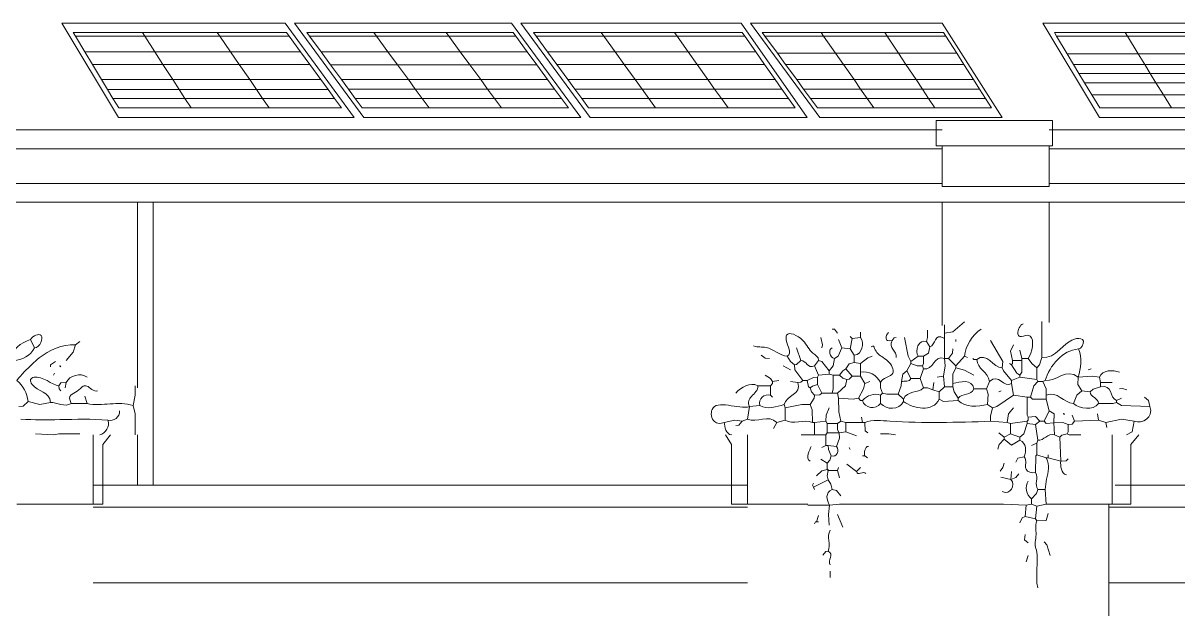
# Model space of a CAD drawing. Header units: millimetres. Extents: x 0 to 19989, y 0 to 8213.
# Drawn here: x 4023 to 8178, y 6105 to 8213 of the extents above; entities that cross this region are included whole.
import ezdxf

# ---------------------------------------------------------------- set-up
doc = ezdxf.new("R2010")
doc.units = ezdxf.units.MM
for name, color, linetype, lineweight in [('ARCH', 7, 'Continuous', 13), ('PLANTS', 94, 'Continuous', 13), ('SOLAR', 7, 'Continuous', 13)]:
    doc.layers.add(name, color=color, linetype=linetype, lineweight=lineweight)

msp = doc.modelspace()

# ---------------------------------------------------------------- linework, layer by layer
at = {"layer": 'ARCH', "color": 7, "lineweight": 13}
for p, q in [((7307.7, 7862), (7726.2, 7862)), ((7307.7, 7828.1), (7307.7, 7862)), ((7726.2, 7862), (7726.2, 7828.1)), ((3710.4, 7828.1), (7307.7, 7828.1)), ((7307.7, 7828.1), (7330.3, 7828.1)), ((7307.7, 7771.5), (7307.7, 7828.1)), ((7714.9, 7828.1), (7726.2, 7828.1)), ((7726.2, 7828.1), (8948, 7828.1)), ((7726.2, 7828.1), (7726.2, 7771.5)), ((7330.3, 7771.5), (7307.7, 7771.5)), ((7714.9, 7771.5), (7330.3, 7771.5)), ((7330.3, 7760.2), (7330.3, 7771.5)), ((7726.2, 7771.5), (7714.9, 7771.5)), ((7714.9, 7771.5), (7714.9, 7760.2)), ((3710.4, 7760.2), (7330.3, 7760.2)), ((7330.3, 7635.7), (7330.3, 7760.2)), ((7714.9, 7760.2), (8948, 7760.2)), ((7714.9, 7760.2), (7714.9, 7635.7)), ((3710.4, 7635.7), (7330.3, 7635.7)), ((7330.3, 7624.4), (7330.3, 7635.7)), ((7714.9, 7624.4), (7330.3, 7624.4)), ((7714.9, 7635.7), (8948, 7635.7)), ((7714.9, 7635.7), (7714.9, 7624.4)), ((3710.4, 7567.9), (4434.4, 7567.9)), ((4434.4, 7567.9), (4491, 7567.9)), ((4434.4, 7567.9), (4434.4, 6900.5)), ((4491, 7567.9), (7330.3, 7567.9)), ((4491, 7567.9), (4491, 6549.8)), ((7330.3, 7567.9), (7714.9, 7567.9)), ((7330.3, 7567.9), (7330.3, 7124.9)), ((7714.9, 7567.9), (8948, 7567.9)), ((7714.9, 7567.9), (7714.9, 7135.4)), ((4276, 6730.8), (4276, 6549.8)), ((4310, 6696.8), (4338.2, 6730.8)), ((4434.4, 6730.8), (4434.4, 6549.8)), ((6549.8, 6730.8), (6572.4, 6696.8)), ((6629, 6549.8), (6629, 6730.8)), ((7941.2, 6730.8), (7941.2, 6481.9)), ((8009, 6696.8), (8037.3, 6730.8)), ((4310, 6549.8), (4310, 6696.8)), ((6572.4, 6696.8), (6572.4, 6549.8)), ((8009, 6549.8), (8009, 6696.8)), ((4276, 6549.8), (4310, 6549.8)), ((4276, 6549.8), (4276, 6481.9)), ((4310, 6549.8), (4434.4, 6549.8)), ((4310, 6481.9), (4310, 6549.8)), ((4434.4, 6549.8), (4491, 6549.8)), ((4491, 6549.8), (6572.4, 6549.8)), ((6572.4, 6549.8), (6629, 6549.8)), ((6572.4, 6549.8), (6572.4, 6481.9)), ((6629, 6481.9), (6629, 6549.8)), ((7952.5, 6549.8), (8009, 6549.8)), ((8009, 6549.8), (8597.3, 6549.8)), ((8009, 6481.9), (8009, 6549.8)), ((4276, 6481.9), (4000.5, 6481.9)), ((4276, 6481.9), (4310, 6481.9)), ((6572.4, 6481.9), (6629, 6481.9)), ((6846.7, 6481.9), (6629, 6481.9)), ((7550.4, 6481.9), (7044.7, 6481.9)), ((7929.9, 6481.9), (7766.4, 6481.9)), ((7929.9, 6481.9), (7929.9, 6470.6)), ((7941.2, 6481.9), (7929.9, 6481.9)), ((7941.2, 6481.9), (8009, 6481.9)), ((4276, 6470.6), (6629, 6470.6)), ((7929.9, 6470.6), (7929.9, 6199.1)), ((7929.9, 6470.6), (8529.4, 6470.6)), ((4276, 6199.1), (6629, 6199.1)), ((7929.9, 6199.1), (7929.9, 5814.5)), ((7929.9, 6199.1), (9547.5, 6199.1))]:
    msp.add_line(p, q, dxfattribs=at)
at = {"layer": 'PLANTS', "color": 94, "lineweight": 13}
for points in [[(6953.2, 7096.5), (6941.9, 7111.3), (6934.4, 7111.6)], [(7273.8, 7066.4), (7277.5, 7081.4), (7277.5, 7108)], [(7337.6, 7127.2), (7337.9, 7096.5)], [(7409.5, 7138), (7368, 7101.5), (7337.9, 7096.5)], [(7688.5, 7139.5), (7688.5, 7009.8)], [(4049.8, 7073.9), (4064.9, 7043.7)], [(4211.9, 7055.1), (4227, 7066.4)], [(6892.9, 7081.4), (6899.3, 7055.1), (6896.7, 7043.7)], [(6968.3, 7043.7), (6957, 7073.9)], [(6998.5, 7085.2), (7006, 7077.7)], [(6998.5, 7040), (7006, 7077.7)], [(7036.2, 7081.4), (7006, 7077.7)], [(7036.2, 7081.4), (7036.2, 7100.3)], [(7149.3, 7070.1), (7157, 7080.2), (7164.4, 7081.4)], [(7194.5, 7081.5), (7206.9, 7013.6), (7217.2, 6994.7)], [(7273.8, 7066.4), (7285.1, 7047.5)], [(7337.9, 7096.5), (7337.9, 7077.7)], [(7337.9, 7006), (7337.9, 7077.7)], [(7379.3, 7073.9), (7379.3, 7066.4)], [(7503.8, 7070.1), (7547.8, 6994.7), (7545.2, 6972.1)], [(4211.9, 7055.1), (4203.3, 7028.7), (4178, 6998.5)], [(6821.3, 6998.5), (6806.2, 7043.7)], [(6968.3, 7043.7), (6956, 7013.6), (6941.9, 7006)], [(6998.5, 7040), (6968.3, 7043.7)], [(6998.5, 7040), (7013.6, 7017.3)], [(7285.1, 7047.5), (7280.2, 7025), (7262.4, 7013.6)], [(7368, 7040), (7366.8, 7024.9), (7352.9, 7006)], [(7583, 6998.5), (7575.6, 7032.4), (7586.7, 7055.1)], [(7616.9, 7006), (7609.4, 7036.2)], [(4140.3, 6994.7), (4121.7, 6983.3), (4121.4, 6975.9)], [(6708.1, 7006), (6693.1, 7007.2), (6678, 7017.3)], [(6757.2, 6979.6), (6783.6, 6964.6)], [(6798.6, 6983.4), (6783.7, 6994.7), (6772.2, 7013.6)], [(6798.6, 6983.4), (6806.2, 6984.6), (6821.3, 6998.5)], [(6798.6, 6983.4), (6799.8, 6964.6), (6828.8, 6926.8)], [(6870.3, 6979.6), (6885.4, 6998.5)], [(6870.3, 6979.6), (6885.4, 6945.7)], [(6885.4, 6998.5), (6896.5, 6994.6), (6923.1, 6960.8)], [(6941.9, 7006), (6937.1, 6979.6), (6923.1, 6960.8)], [(6983.4, 6968.3), (6994.7, 6986), (7013.6, 6991)], [(7013.6, 7017.3), (7013.6, 6991)], [(7036.2, 6987.2), (7013.6, 6991)], [(7036.2, 6987.2), (7062.6, 7008.6), (7077.7, 7013.6)], [(7036.2, 6987.2), (7036.2, 6957)], [(7217.2, 6987.2), (7202.1, 6960.8)], [(7243.6, 7013.6), (7217.2, 6994.7)], [(7217.2, 6987.2), (7217.2, 6994.7)], [(7217.2, 6987.2), (7239.8, 6979.8), (7258.7, 6979.6)], [(7243.6, 7013.6), (7262.4, 7013.6)], [(7258.7, 6979.6), (7262.3, 6987.2), (7262.4, 7013.6)], [(7258.7, 6979.6), (7262.4, 6968.3)], [(7334.1, 6941.9), (7340.4, 6979.6), (7337.9, 7006)], [(7337.9, 7006), (7352.9, 7006)], [(7379.3, 6979.6), (7352.9, 7006)], [(7379.3, 6979.6), (7409.5, 7013.6)], [(7379.3, 6979.6), (7379.3, 6972.1)], [(7409.5, 7013.6), (7420.8, 7009.8)], [(7439.7, 7006), (7443.4, 7002.3), (7454.8, 7002.3)], [(7571.6, 6987.2), (7579.2, 6983.4)], [(7583, 6998.5), (7583, 6987.2), (7579.2, 6983.4)], [(7579.2, 6983.4), (7598.2, 6953.2), (7609.4, 6945.7)], [(7583, 6998.5), (7616.9, 6998.5)], [(7616.9, 6998.5), (7616.7, 6957), (7609.4, 6945.7)], [(7639.5, 7006), (7616.9, 7006)], [(7616.9, 6998.5), (7616.9, 7006)], [(7639.5, 7006), (7651.9, 6987.3), (7669.7, 6972.1)], [(7688.5, 7009.8), (7679.8, 6983.4), (7669.7, 6972.1)], [(4132.7, 6945.7), (4136.5, 6953.2)], [(6719.5, 6923.1), (6711.9, 6934.2), (6693.1, 6945.7)], [(6881.6, 6938.2), (6866.5, 6937.1), (6843.9, 6926.8)], [(6881.6, 6938.2), (6885.4, 6945.7)], [(6881.6, 6938.2), (6881.6, 6911.8)], [(6923.1, 6949.5), (6885.4, 6945.7)], [(6923.1, 6949.5), (6923.1, 6960.8)], [(6938.2, 6945.7), (6923.1, 6949.5)], [(6938.2, 6945.7), (6938, 6896.7), (6934.4, 6881.6)], [(6938.2, 6945.7), (6960.8, 6945.7)], [(6983.4, 6968.3), (6972.1, 6960.8), (6960.8, 6945.7)], [(6960.8, 6945.7), (6972.1, 6935.6), (6987.2, 6930.6)], [(6983.4, 6968.3), (7006, 6941.9)], [(7006, 6941.9), (6994.7, 6931.8), (6987.2, 6930.6)], [(7036.2, 6941.9), (7006, 6941.9)], [(7036.2, 6941.9), (7036.2, 6957)], [(7036.2, 6941.9), (7051.3, 6915.5)], [(7202.1, 6960.8), (7188.2, 6949.5), (7183.3, 6923.1)], [(7202.1, 6960.8), (7217.2, 6934.4)], [(7251.1, 6934.4), (7262.4, 6968.3)], [(7334.1, 6941.9), (7311.5, 6938.2)], [(7334.1, 6941.9), (7337.9, 6904.2)], [(7368, 6915.5), (7368.2, 6949.5), (7379.3, 6972.1)], [(7443.4, 6945.7), (7409.5, 6963.5), (7379.3, 6972.1)], [(7579.2, 6926.8), (7550.1, 6960.8), (7545.2, 6972.1)], [(7579.2, 6926.8), (7609.4, 6938.2)], [(7609.4, 6938.2), (7609.4, 6945.7)], [(7669.7, 6930.6), (7609.4, 6938.2)], [(7669.7, 6930.6), (7669.7, 6972.1)], [(7818.6, 6938.2), (7817.8, 6911.8), (7831.8, 6889.1)], [(7818.6, 6938.2), (7869.5, 6941.9), (7895.9, 6938.2)], [(7865.8, 6968.3), (7854.4, 6964.6)], [(7895.9, 6938.2), (7899.7, 6919.3)], [(4178, 6919.3), (4159.1, 6918.1), (4151.6, 6908)], [(4159.1, 6889.1), (4152.8, 6896.7), (4151.6, 6908)], [(4178, 6919.3), (4174.2, 6900.5)], [(4419.3, 6836.3), (4426.8, 6874.1), (4426.8, 6907.2)], [(6711.9, 6908), (6666.7, 6908)], [(6719.5, 6923.1), (6719.5, 6915.5), (6711.9, 6908)], [(6711.9, 6908), (6711.9, 6874.1)], [(6719.5, 6923.1), (6742.1, 6926.8)], [(6783.6, 6923.1), (6810, 6919.3)], [(6828.8, 6926.8), (6821.3, 6920.5), (6810, 6919.3)], [(6828.8, 6926.8), (6843.9, 6926.8)], [(6855.2, 6900.5), (6848.9, 6904.4), (6843.9, 6926.8)], [(6855.2, 6900.5), (6862.8, 6906.8), (6881.6, 6911.8)], [(6855.2, 6900.5), (6860, 6885.4), (6870.3, 6874.1)], [(6881.6, 6911.8), (6896.7, 6881.6)], [(6953.2, 6881.6), (6982.2, 6908), (6987.2, 6930.6)], [(7028.7, 6862.7), (7046.3, 6896.7), (7051.3, 6915.5)], [(7051.3, 6915.5), (7070.1, 6923.1)], [(7107.8, 6919.3), (7108, 6900.5), (7115.4, 6881.6)], [(7183.3, 6923.1), (7182.2, 6908), (7171.9, 6877.8)], [(7217.2, 6934.4), (7251.1, 6934.4)], [(7251.1, 6934.4), (7262.4, 6900.5)], [(7296.4, 6892.9), (7277.5, 6900.3), (7262.4, 6900.5)], [(7296.4, 6892.9), (7300.2, 6919.3)], [(7337.9, 6904.2), (7319, 6885.4)], [(7337.9, 6904.2), (7368, 6904.2)], [(7368, 6915.5), (7368, 6904.2)], [(7368, 6904.2), (7372.8, 6885.4), (7386.9, 6862.7)], [(7488.7, 6896.7), (7443.4, 6896.7)], [(7488.7, 6896.7), (7500, 6923.1)], [(7488.7, 6896.7), (7495, 6877.8), (7492.5, 6840.1)], [(7579.2, 6915.5), (7579.2, 6926.8)], [(7579.2, 6915.5), (7586.7, 6874.1)], [(7673.5, 6923.1), (7659.6, 6908), (7647.1, 6866.5)], [(7673.5, 6923.1), (7669.7, 6930.6)], [(7673.5, 6923.1), (7692.3, 6923.1)], [(7699.9, 6926.8), (7692.3, 6923.1)], [(7692.3, 6923.1), (7703.5, 6896.7), (7703.6, 6874.1)], [(7862, 6885.4), (7873.3, 6895.5), (7899.7, 6904.2)], [(7941.2, 6919.3), (7899.7, 6919.3)], [(7899.7, 6904.2), (7899.7, 6919.3)], [(7994, 6892.9), (7978.9, 6898.3), (7967.6, 6896.7)], [(4245.9, 6870.3), (4253.4, 6843.9)], [(6719.5, 6866.5), (6711.9, 6874.1)], [(6855.2, 6840.1), (6869.2, 6862.7), (6870.3, 6874.1)], [(6870.3, 6874.1), (6889.1, 6875.3), (6896.7, 6881.6)], [(6896.7, 6881.6), (6934.4, 6881.6)], [(6953.2, 6881.6), (6934.4, 6881.6)], [(6953.2, 6881.6), (6957, 6862.7)], [(7028.7, 6862.7), (7009.8, 6859), (6957, 6862.7)], [(6964.6, 6779.8), (6958.2, 6813.7), (6957, 6862.7)], [(7028.7, 6862.7), (7036.2, 6855.2), (7043.7, 6855.2)], [(7115.4, 6881.6), (7107.8, 6874.1)], [(7107.8, 6874.1), (7107.8, 6843.9)], [(7115.4, 6881.6), (7130.5, 6878), (7171.9, 6877.8)], [(7190.8, 6859), (7171.9, 6877.8)], [(7190.8, 6851.4), (7190.8, 6859)], [(7296.4, 6892.9), (7319, 6885.4)], [(7319, 6885.4), (7319, 6859)], [(7386.9, 6855.2), (7334.1, 6851.6), (7319, 6859)], [(7386.9, 6855.2), (7386.9, 6862.7)], [(7511.3, 6828.8), (7526.4, 6833.6), (7586.7, 6874.1)], [(7541.5, 6889.1), (7533.9, 6885.4)], [(7635.7, 6866.5), (7586.7, 6874.1)], [(7647.1, 6866.5), (7635.7, 6866.5)], [(7639.5, 6794.9), (7635.9, 6802.4), (7635.7, 6866.5)], [(7703.6, 6859), (7654.6, 6859.1), (7647.1, 6866.5)], [(7703.6, 6859), (7703.6, 6874.1)], [(7703.6, 6859), (7714.9, 6817.5)], [(7801.7, 6843.9), (7814, 6874.1), (7831.8, 6889.1)], [(7862, 6885.4), (7831.8, 6889.1)], [(7975.1, 6862.7), (7956.3, 6855.2)], [(7956.3, 6847.7), (7956.3, 6855.2)], [(8076.9, 6832.6), (8072.1, 6855.2), (8058.1, 6866.5)], [(4008.3, 6832.6), (4023.4, 6833.8), (4042.2, 6851.4)], [(4121.4, 6847.7), (4083.7, 6840.3), (4042.2, 6851.4)], [(4196.8, 6843.9), (4253.4, 6843.9)], [(4419.3, 6836.3), (4426.8, 6806.2), (4426.8, 6730.8)], [(6629, 6787.3), (6636.5, 6832.6)], [(6674.2, 6836.3), (6636.5, 6832.6)], [(6760.9, 6840.1), (6764.7, 6828.8)], [(6855.2, 6840.1), (6825, 6840), (6764.7, 6828.8)], [(6764.7, 6783.6), (6764.7, 6828.8)], [(6855.2, 6840.1), (6862.6, 6821.3), (6862.7, 6776)], [(6923.1, 6828.8), (6911.9, 6802.4), (6911.8, 6779.8)], [(7492.5, 6840.1), (7511.3, 6828.8)], [(7503.8, 6779.8), (7503.9, 6798.6), (7511.3, 6828.8)], [(7564.1, 6776), (7568.9, 6806.2), (7586.7, 6828.8)], [(7714.9, 6817.5), (7696.1, 6779.8)], [(7731.9, 6774.1), (7732.6, 6806.2), (7714.9, 6817.5)], [(7892.2, 6843.9), (7944.9, 6844), (7956.3, 6847.7)], [(7956.3, 6847.7), (7975.1, 6836.5), (8076.9, 6832.6)], [(6610.1, 6779.8), (6583.7, 6783.4), (6546, 6776)], [(6610.1, 6779.8), (6598.8, 6765.9), (6587.5, 6764.7)], [(6610.1, 6779.8), (6629, 6787.3)], [(6734.5, 6776), (6723.2, 6753.4)], [(6734.5, 6776), (6764.7, 6783.6)], [(6862.7, 6776), (6870.3, 6776)], [(6911.8, 6779.8), (6870.3, 6776)], [(6870.3, 6730.8), (6870.3, 6776)], [(6911.8, 6779.8), (6915.5, 6772.2)], [(6953.2, 6772.2), (6915.5, 6772.2)], [(6915.5, 6738.3), (6915.5, 6772.2)], [(6964.6, 6779.8), (6953.2, 6772.2)], [(6953.2, 6772.2), (6953.4, 6749.6), (6958.9, 6738.3)], [(6964.6, 6779.8), (6983.4, 6776)], [(7043.7, 6776), (6983.4, 6776)], [(6983.4, 6742.1), (6983.4, 6776)], [(7043.7, 6776), (7040, 6794.9)], [(7043.7, 6776), (7051.3, 6776)], [(7062.6, 6738.3), (7052.5, 6745.9), (7051.3, 6776)], [(7564.1, 6776), (7503.8, 6779.8)], [(7575.4, 6772.2), (7564.1, 6776)], [(7575.4, 6772.2), (7635.7, 6779.8)], [(7575.4, 6772.2), (7575.4, 6734.5)], [(7609.4, 6723.2), (7623.4, 6734.5), (7635.7, 6772.2)], [(7639.5, 6794.9), (7639.5, 6783.6), (7635.7, 6779.8)], [(7635.7, 6779.8), (7635.7, 6772.2)], [(7665.9, 6768.5), (7635.7, 6772.2)], [(7639.5, 6794.9), (7665.9, 6797.4), (7681, 6779.8)], [(7665.9, 6768.5), (7681, 6779.8)], [(7681, 6779.8), (7696.1, 6779.8)], [(7731.9, 6774.1), (7703.6, 6772.4), (7696.1, 6779.8)], [(7731.9, 6774.1), (7764, 6775.9), (7782.8, 6768.5)], [(7731.9, 6774.1), (7733.8, 6730.8)], [(7782.8, 6768.5), (7797.9, 6769.7), (7805.4, 6779.8)], [(7797.9, 6802.4), (7805.4, 6779.8)], [(7805.4, 6779.8), (7892.2, 6783.6)], [(7888.4, 6806.2), (7892.2, 6783.6)], [(7918.6, 6776), (7892.2, 6783.6)], [(7918.6, 6776), (7975.1, 6787), (8020.4, 6779.8)], [(7918.6, 6776), (7922.3, 6757.2)], [(7992.4, 6730.8), (8012.7, 6742.1), (8020.4, 6779.8)], [(4132.7, 6730.8), (4068.6, 6734.5)], [(4227, 6734.5), (4151.6, 6734.4), (4132.7, 6730.8)], [(6870.3, 6730.8), (6822.2, 6730.7)], [(6911.8, 6730.8), (6870.3, 6730.8)], [(6911.8, 6730.8), (6915.5, 6738.3)], [(6911.8, 6730.8), (6911.8, 6693.1)], [(6958.9, 6738.3), (6915.5, 6738.3)], [(6949.5, 6689.3), (6960.6, 6719.5), (6958.9, 6738.3)], [(6983.4, 6742.1), (6958.9, 6738.3)], [(6983.4, 6742.1), (7021.1, 6727)], [(7162, 6730.8), (7138, 6734.4), (7107.8, 6734.5)], [(7533.9, 6738.3), (7552.8, 6723.2)], [(7575.4, 6734.5), (7552.8, 6723.2)], [(7609.4, 6723.2), (7575.4, 6734.5)], [(7673.5, 6711.9), (7665.9, 6768.5)], [(7752.6, 6723.2), (7733.8, 6730.8)], [(7752.6, 6723.2), (7760.2, 6729.6), (7779, 6734.5)], [(7782.8, 6768.5), (7782.7, 6742.1), (7779, 6734.5)], [(7779, 6734.5), (7786.6, 6730.9), (7828.1, 6730.8)], [(6896.7, 6685.5), (6911.8, 6693.1)], [(6919.3, 6693.1), (6911.8, 6693.1)], [(6949.5, 6689.3), (6919.3, 6693.1)], [(6919.3, 6693.1), (6920.4, 6678), (6930.6, 6655.4)], [(7530.3, 6680), (7535.1, 6696.8), (7552.8, 6715.7)], [(7552.8, 6715.7), (7552.8, 6723.2)], [(7609.4, 6711.9), (7579.2, 6693.4), (7552.8, 6715.7)], [(7609.4, 6711.9), (7609.4, 6723.2)], [(7650.8, 6693.1), (7669.7, 6700.6)], [(7669.7, 6700.6), (7673.5, 6711.9)], [(7669.7, 6659.1), (7669.7, 6700.6)], [(7752.6, 6723.2), (7756.4, 6636.5)], [(6930.6, 6655.4), (6925.6, 6640.3), (6915.5, 6629)], [(6994.7, 6685.5), (6998.5, 6678)], [(7051.3, 6655.4), (7043.7, 6655.4)], [(7061.1, 6648), (7051.3, 6655.4)], [(7594.3, 6632.7), (7601.8, 6646.8), (7624.4, 6651.6)], [(7669.7, 6659.1), (7666.1, 6655.2), (7665.9, 6595)], [(7703.6, 6647.8), (7669.7, 6659.1)], [(7703.6, 6647.8), (7711.2, 6647.8)], [(7711.2, 6647.8), (7711.2, 6659.1)], [(7711.2, 6647.8), (7756.4, 6636.5)], [(6915.5, 6606.3), (6896.7, 6601.4), (6877.8, 6583.7)], [(6915.5, 6629), (6892.9, 6644)], [(6915.5, 6606.3), (6915.5, 6629)], [(6915.5, 6606.3), (6919.3, 6606.3), (6919.3, 6602.6)], [(6915.5, 6606.3), (6919.3, 6602.6)], [(6957, 6613.9), (6953.2, 6602.6)], [(6987.2, 6625.2), (7021.1, 6598.8)], [(7036.2, 6613.9), (7021.1, 6598.8)], [(7538.3, 6600.9), (7547.8, 6613.9), (7552.8, 6629)], [(7782.9, 6644.7), (7775.3, 6637.6), (7756.4, 6636.5)], [(6919.3, 6568.6), (6866.5, 6542.2)], [(6919.3, 6568.6), (6915.5, 6583.7), (6919.3, 6602.6)], [(6919.3, 6602.6), (6953.2, 6602.6)], [(6919.3, 6568.6), (6929.6, 6553.5), (6934.4, 6534.7)], [(6960.8, 6576.2), (6953.2, 6602.6)], [(7577.3, 6570.5), (7540.6, 6578.2)], [(7579.2, 6598.8), (7577.3, 6570.5)], [(7577.3, 6570.5), (7594.3, 6577.2), (7605.6, 6591.3)], [(6866.5, 6557.3), (6862.7, 6549.8), (6866.5, 6542.2)], [(6870.3, 6534.7), (6866.5, 6542.2)], [(6934.4, 6534.7), (6949.5, 6530.8), (6964.6, 6512.1)], [(7673.5, 6534.7), (7668.5, 6519.6), (7650.8, 6500.8)], [(7673.5, 6534.7), (7699.9, 6534.7)], [(7703.6, 6481.9), (7699.9, 6534.7)], [(7044.7, 6481.9), (6960.8, 6481.9), (6925, 6478.1)], [(7550.4, 6481.3), (7632, 6478.1)], [(7632, 6478.1), (7650.8, 6481.9)], [(7650.8, 6500.8), (7650.8, 6481.9)], [(7669.7, 6474.4), (7650.8, 6481.9)], [(7703.6, 6481.9), (7669.7, 6474.4)], [(7703.6, 6481.9), (7766.4, 6481.9)], [(6847, 6478.4), (6847.7, 6478.3), (6925, 6478.1)], [(6877.8, 6417.8), (6885.4, 6440.4)], [(6925, 6478.1), (6920.5, 6444.2), (6923.1, 6406.5)], [(6953.2, 6444.2), (6972.1, 6398.9)], [(7632, 6478.1), (7628.2, 6436.7)], [(7669.7, 6474.4), (7665.9, 6429.1)], [(7711.2, 6448), (7703.5, 6422.8), (7669.7, 6421.6)], [(6877.8, 6417.8), (6874.1, 6417.8), (6870.3, 6410.3)], [(6877.8, 6417.8), (6885.4, 6417.8)], [(7609.4, 6414), (7618.1, 6432.7), (7628.2, 6436.7)], [(7628.2, 6436.7), (7665.9, 6429.1)], [(7665.9, 6429.1), (7669.7, 6421.6)], [(7639.5, 6342.4), (7625.6, 6353.7), (7628.2, 6372.5)], [(7696.1, 6346.2), (7706.2, 6334.8), (7718.7, 6297.1)], [(6900.5, 6298.4), (6911.8, 6311), (6919.3, 6312.2)], [(7632, 6274.5), (7639.5, 6297.1)], [(6926.8, 6240.6), (6926.8, 6217.9)]]:
    msp.add_lwpolyline(points, dxfattribs=at)
for points in [[(4155.4, 6977.8), (4157.2, 6979.6), (4159.1, 6977.8), (4157.2, 6975.9)], [(7765.8, 6806.2), (7767.7, 6808.1), (7769.6, 6806.2), (7767.7, 6804.3)]]:
    msp.add_lwpolyline(points, close=True, dxfattribs=at)
for points, knots in [([(6885.4, 6998.5), (6884.9, 7013.2), (6854.8, 7024.9), (6835.7, 7077), (6769.3, 7108.8), (6766.7, 7067.8), (6782.1, 7038.6), (6781.4, 7021), (6772.2, 7013.6)], [0, 0, 0, 0, 0.153428, 0.386267, 0.671717, 0.749351, 0.881635, 1, 1, 1, 1]), ([(7639.5, 7006), (7651.8, 7024.5), (7666.3, 7081.7), (7631.7, 7091.8), (7610, 7079.3), (7596.6, 7099.8), (7610.3, 7127.7), (7620.7, 7130.5)], [0, 0, 0, 0, 0.459621, 0.527399, 0.684585, 0.773182, 1, 1, 1, 1]), ([(4049.8, 7073.9), (4058.4, 7088.1), (4108.1, 7106.7), (4084.6, 7044.8), (4064.9, 7043.7)], [0, 0, 0, 0, 0.455142, 1, 1, 1, 1]), ([(7688.5, 7009.8), (7739.8, 7001.6), (7771.1, 7084.4), (7848.4, 7076.6), (7830.5, 7040.5), (7820.5, 7040)], [0, 0, 0, 0, 0.686323, 0.843936, 1, 1, 1, 1]), ([(4211.9, 7055.1), (4162.9, 7057.5), (4107.4, 7032.2), (4043.9, 6975.1), (4017.2, 6948.2), (4000.8, 6926.8)], [0, 0, 0, 0, 0.553519, 0.685609, 1, 1, 1, 1]), ([(6651.6, 7051.3), (6665.8, 7045.5), (6710.4, 7052.8), (6744.8, 7016.9), (6772.2, 7013.6)], [0, 0, 0, 0, 0.35936, 1, 1, 1, 1]), ([(7107.8, 6919.3), (7113.4, 6937.8), (7154.9, 6937.7), (7152.6, 6982.4), (7118.7, 7009.9), (7087.2, 7028.9), (7083.6, 7055), (7073.9, 7047.5)], [0, 0, 0, 0, 0.292999, 0.371245, 0.652637, 0.908216, 1, 1, 1, 1]), ([(4121.4, 6847.7), (4120.4, 6885.2), (4066, 6887.9), (4045.3, 6930.9), (4084.5, 6951.5), (4128.3, 6909.8), (4151.6, 6908)], [0, 0, 0, 0, 0.414733, 0.508055, 0.592474, 1, 1, 1, 1]), ([(4196.8, 6843.9), (4180.3, 6876.1), (4212.5, 6876.8), (4236.4, 6907), (4259.9, 6908.9), (4277.5, 6884.9), (4291.1, 6889.1)], [0, 0, 0, 0, 0.398165, 0.591283, 0.696592, 1, 1, 1, 1]), ([(6666.7, 6908), (6669.4, 6890.5), (6641.1, 6873.6), (6629.9, 6848.3), (6636.5, 6832.6)], [0, 0, 0, 0, 0.555735, 1, 1, 1, 1]), ([(6636.5, 6832.6), (6598.4, 6821), (6490.4, 6873.2), (6500.4, 6773.1), (6533.5, 6770.1), (6546, 6776)], [0, 0, 0, 0, 0.636869, 0.846147, 1, 1, 1, 1]), ([(4015.8, 6787.3), (4062.5, 6785.3), (4166.7, 6784.1), (4271.2, 6790.2), (4328.8, 6783.6)], [0, 0, 0, 0, 0.445994, 1, 1, 1, 1]), ([(7503.8, 6779.8), (7383.9, 6776.3), (7231.9, 6770.8), (7081, 6785.6), (7051.3, 6776)], [0, 0, 0, 0, 0.798777, 1, 1, 1, 1]), ([(7665.9, 6595), (7651.2, 6593.3), (7617.3, 6601.8), (7636.6, 6639.3), (7624.4, 6651.6)], [0, 0, 0, 0, 0.455188, 1, 1, 1, 1]), ([(7703.6, 6647.8), (7719.8, 6621.5), (7705.1, 6585), (7702, 6546.8), (7699.9, 6534.7)], [0, 0, 0, 0, 0.66665, 1, 1, 1, 1]), ([(7673.5, 6180.2), (7663.6, 6224.6), (7680.2, 6280.7), (7661.9, 6339.7), (7671.4, 6374.3), (7663.7, 6402.5), (7669.7, 6421.6)], [0, 0, 0, 0, 0.55664, 0.654089, 0.766314, 1, 1, 1, 1])]:
    msp.add_open_spline(points, degree=3, knots=knots, dxfattribs=at)
for points in [[(7469.8, 7111.6), (7438.4, 7089.6), (7414.2, 7051.3), (7409.5, 7013.6)], [(4049.8, 7073.9), (4022.7, 7065.7), (3968.1, 7033.8), (3989.4, 6998.5)], [(7036.2, 7081.4), (7049.4, 7059.6), (7044.2, 7022.4), (7013.6, 7017.3)], [(7149.3, 7070.1), (7120.2, 7062.5), (7125.9, 7089.3), (7136.5, 7098.9)], [(7164.4, 7009.8), (7168.2, 7033), (7134.1, 7044.1), (7149.3, 7070.1)], [(7273.8, 7066.4), (7245.5, 7076.9), (7229.1, 7033), (7243.6, 7013.6)], [(7285.1, 7047.5), (7308.7, 7053.7), (7299.2, 7100.4), (7337.9, 7077.7)], [(4064.9, 7043.7), (4050.3, 7017.1), (4019.6, 6999.4), (3989.4, 6998.5)], [(6934.4, 7043.7), (6916.6, 7039.2), (6927.6, 7007.7), (6941.9, 7006)], [(7545.2, 6972.1), (7514.8, 6971.7), (7488, 7031.6), (7454.8, 7002.3)], [(7699.9, 6926.8), (7717.1, 6978.6), (7761.6, 7036.4), (7820.5, 7040)], [(7818.6, 6938.2), (7829.6, 6970.6), (7834.9, 7007.8), (7820.5, 7040)], [(6870.3, 6979.6), (6844.9, 6966.7), (6841.1, 7000), (6821.3, 6998.5)], [(7337.9, 7006), (7297.7, 7018.4), (7300.1, 6962.4), (7262.4, 6968.3)], [(7454.8, 7002.3), (7455.3, 6968.6), (7495.8, 6956.1), (7500, 6923.1)], [(4178, 6919.3), (4191.2, 6944.9), (4230.2, 6956.4), (4253.4, 6938.2)], [(7107.8, 6919.3), (7094.7, 6945.9), (7064.8, 6962.3), (7036.2, 6957)], [(7579.2, 6915.5), (7551.3, 6896.2), (7532.9, 6956.1), (7500, 6923.1)], [(7818.6, 6938.2), (7776.4, 6973.4), (7742.4, 6922.7), (7699.9, 6926.8)], [(7895.9, 6938.2), (7904.5, 6966), (7945.4, 6964.5), (7967.6, 6957)], [(4042.2, 6851.4), (4036.7, 6879.9), (4023.6, 6908.2), (4000.8, 6926.8)], [(6587.5, 6881.6), (6606.1, 6902.4), (6638.9, 6922.2), (6666.7, 6908)], [(6810, 6919.3), (6825.7, 6874.9), (6768.8, 6874.3), (6760.9, 6840.1)], [(7217.2, 6934.4), (7213.5, 6920.1), (7192.5, 6925.1), (7183.3, 6923.1)], [(7190.8, 6859), (7204.9, 6893.3), (7242.5, 6877.8), (7262.4, 6900.5)], [(7443.4, 6896.7), (7438.5, 6934.1), (7394, 6922.1), (7368, 6915.5)], [(7443.4, 6896.7), (7434.5, 6870.9), (7402, 6881.7), (7386.9, 6862.7)], [(7899.7, 6904.2), (7944.2, 6912.6), (7931, 6865.4), (7956.3, 6855.2)], [(4419.3, 6836.3), (4365.1, 6855.2), (4308.5, 6831.5), (4253.4, 6843.9)], [(6674.2, 6836.3), (6666.1, 6861.6), (6691.2, 6879.3), (6711.9, 6874.1)], [(7107.8, 6874.1), (7085.3, 6882.3), (7059.1, 6872.6), (7043.7, 6855.2)], [(7107.8, 6843.9), (7091.8, 6820.3), (7048.9, 6826.8), (7043.7, 6855.2)], [(7190.8, 6851.4), (7225.8, 6825.1), (7296, 6810.8), (7319, 6859)], [(7386.9, 6855.2), (7414, 6827.9), (7457.6, 6832.2), (7492.5, 6840.1)], [(7801.7, 6843.9), (7765.4, 6846.3), (7745.3, 6889.9), (7703.6, 6874.1)], [(7892.2, 6843.9), (7890.5, 6864.2), (7864.2, 6865.8), (7862, 6885.4)], [(4196.8, 6843.9), (4174.6, 6829.5), (4143.8, 6847.4), (4121.4, 6847.7)], [(4370.3, 6817.5), (4371.8, 6795.8), (4349.5, 6778.2), (4328.8, 6783.6)], [(6674.2, 6836.3), (6700.1, 6821.2), (6734.4, 6832.2), (6760.9, 6840.1)], [(7190.8, 6851.4), (7175.2, 6818.8), (7129.5, 6821), (7107.8, 6843.9)], [(7892.2, 6843.9), (7871.8, 6817.3), (7825.9, 6824.4), (7801.7, 6843.9)], [(8076.9, 6832.6), (8091.8, 6791.8), (8049.9, 6770.4), (8020.4, 6779.8)], [(4299.5, 6730.8), (4320.3, 6737.5), (4336, 6760.3), (4328.8, 6783.6)], [(6572.5, 6730.8), (6550.7, 6733.1), (6547, 6759.7), (6546, 6776)], [(6734.5, 6776), (6705.6, 6805.5), (6663.5, 6773.1), (6629, 6787.3)], [(6764.7, 6783.6), (6793.9, 6766), (6831.4, 6788.6), (6862.7, 6776)], [(7673.5, 6711.9), (7696.4, 6708.9), (7708.8, 6738.3), (7733.8, 6730.8)], [(6859, 6689.3), (6853.9, 6677.5), (6835.2, 6647.2), (6855.2, 6636.5)], [(6949.5, 6689.3), (6960.5, 6675.8), (6952.1, 6647.5), (6930.6, 6655.4)], [(7051.3, 6655.4), (7049.9, 6662), (7049.2, 6691.3), (7065.1, 6689.1)], [(7609.4, 6711.9), (7632.8, 6702.6), (7633.2, 6671.6), (7624.4, 6651.6)], [(7777.1, 6587.5), (7756.9, 6591.2), (7754.9, 6620), (7756.4, 6636.5)], [(7055.5, 6591.8), (7046.6, 6603.6), (7025.1, 6581.2), (7021.1, 6598.8)], [(7577.3, 6570.5), (7596.5, 6551), (7574.5, 6512.3), (7545.8, 6527)], [(7650.8, 6500.8), (7632.7, 6515.5), (7625.4, 6544.4), (7639.5, 6564.9)], [(7673.5, 6534.7), (7661.1, 6552.5), (7676.5, 6576.3), (7665.9, 6595)], [(6925, 6478.1), (6913.3, 6495.1), (6908, 6524.5), (6934.4, 6534.7)], [(6926.8, 6387.6), (6912.5, 6365.3), (6930.2, 6336.2), (6919.3, 6312.2)], [(6919.3, 6312.2), (6943.8, 6302.9), (6915.5, 6279.4), (6926.8, 6263.2)]]:
    msp.add_open_spline(points, degree=3, dxfattribs=at)
at = {"layer": 'SOLAR', "color": 7, "lineweight": 13}
for p, q in [((4162.9, 8212.7), (4966.1, 8212.7)), ((4366.5, 7873.3), (4162.9, 8212.7)), ((4966.1, 8212.7), (5214.9, 7873.3)), ((5000, 8212.7), (5780.5, 8212.7)), ((5248.9, 7873.3), (5000, 8212.7)), ((5780.5, 8212.7), (6029.4, 7873.3)), ((5814.5, 8212.7), (6606.3, 8212.7)), ((6063.3, 7873.3), (5814.5, 8212.7)), ((6606.3, 8212.7), (6843.9, 7873.3)), ((6640.3, 8212.7), (7330.3, 8212.7)), ((6889.1, 7873.3), (6640.3, 8212.7)), ((7330.3, 8212.7), (7545.2, 7873.3)), ((7692.3, 8212.7), (8518.1, 8212.7)), ((7895.9, 7873.3), (7692.3, 8212.7)), ((4203.5, 8178.7), (4452.5, 8178.7)), ((4211.4, 8165.5), (4203.5, 8178.7)), ((4245.5, 8109.1), (4211.4, 8165.5)), ((4211.4, 8165.5), (4461, 8165.5)), ((4452.5, 8178.7), (4721.7, 8178.7)), ((4452.5, 8178.7), (4461, 8165.5)), ((4461, 8165.5), (4497.4, 8109.1)), ((4461, 8165.5), (4730.8, 8165.5)), ((4721.7, 8178.7), (4970.8, 8178.7)), ((4721.7, 8178.7), (4730.8, 8165.5)), ((4730.8, 8165.5), (4769.7, 8109.1)), ((4730.8, 8165.5), (4980.4, 8165.5)), ((4970.8, 8178.7), (4980.4, 8165.5)), ((4980.4, 8165.5), (5021.6, 8109.1)), ((5044.4, 8178.7), (5285.1, 8178.7)), ((5054.1, 8165.5), (5044.4, 8178.7)), ((5095.5, 8109.1), (5054.1, 8165.5)), ((5054.1, 8165.5), (5294.8, 8165.5)), ((5285.1, 8178.7), (5545.2, 8178.7)), ((5285.1, 8178.7), (5294.8, 8165.5)), ((5294.8, 8165.5), (5336.1, 8109.1)), ((5294.8, 8165.5), (5555, 8165.5)), ((5545.2, 8178.7), (5785.9, 8178.7)), ((5545.2, 8178.7), (5555, 8165.5)), ((5555, 8165.5), (5596.3, 8109.1)), ((5555, 8165.5), (5795.6, 8165.5)), ((5785.9, 8178.7), (5795.6, 8165.5)), ((5795.6, 8165.5), (5837, 8109.1)), ((5859.1, 8178.7), (6102.9, 8178.7)), ((5868.8, 8165.5), (5859.1, 8178.7)), ((5910.2, 8109.1), (5868.8, 8165.5)), ((5868.8, 8165.5), (6112.5, 8165.5)), ((6102.9, 8178.7), (6366.5, 8178.7)), ((6102.9, 8178.7), (6112.5, 8165.5)), ((6112.5, 8165.5), (6153.2, 8109.1)), ((6112.5, 8165.5), (6375.9, 8165.5)), ((6366.5, 8178.7), (6610.3, 8178.7)), ((6366.5, 8178.7), (6375.9, 8165.5)), ((6375.9, 8165.5), (6416, 8109.1)), ((6375.9, 8165.5), (6619.6, 8165.5)), ((6610.3, 8178.7), (6619.6, 8165.5)), ((6619.6, 8165.5), (6659.1, 8109.1)), ((6682.3, 8178.7), (6894, 8178.7)), ((6692, 8165.5), (6682.3, 8178.7)), ((6736.8, 8104.2), (6692, 8165.5)), ((6692, 8165.5), (6903.3, 8165.5)), ((6894, 8178.7), (7122.9, 8178.7)), ((6894, 8178.7), (6903.3, 8165.5)), ((6903.3, 8165.5), (6946.2, 8104.2)), ((6903.3, 8165.5), (7131.7, 8165.5)), ((7122.9, 8178.7), (7334.6, 8178.7)), ((7122.9, 8178.7), (7131.7, 8165.5)), ((7131.7, 8165.5), (7172.6, 8104.2)), ((7131.7, 8165.5), (7343.1, 8165.5)), ((7334.6, 8178.7), (7343.1, 8165.5)), ((7343.1, 8165.5), (7382, 8104.2)), ((7733.3, 8178.7), (7988.3, 8178.7)), ((7741.3, 8165.5), (7733.3, 8178.7)), ((7779.1, 8102.6), (7741.3, 8165.5)), ((7741.3, 8165.5), (7996.4, 8165.5)), ((7988.3, 8178.7), (8264, 8178.7)), ((7988.3, 8178.7), (7996.4, 8165.5)), ((7996.4, 8165.5), (8034.8, 8102.6)), ((7996.4, 8165.5), (8272.2, 8165.5)), ((4272.7, 8063.9), (4245.5, 8109.1)), ((4245.5, 8109.1), (4497.4, 8109.1)), ((4497.4, 8109.1), (4526.5, 8063.9)), ((4497.4, 8109.1), (4769.7, 8109.1)), ((4769.7, 8109.1), (4800.8, 8063.9)), ((4769.7, 8109.1), (5021.6, 8109.1)), ((5021.6, 8109.1), (5054.6, 8063.9)), ((5129.8, 8062.3), (5095.5, 8109.1)), ((5095.5, 8109.1), (5336.1, 8109.1)), ((5336.1, 8109.1), (5370.4, 8062.3)), ((5336.1, 8109.1), (5596.3, 8109.1)), ((5596.3, 8109.1), (5630.6, 8062.3)), ((5596.3, 8109.1), (5837, 8109.1)), ((5837, 8109.1), (5871.3, 8062.3)), ((5943.2, 8063.9), (5910.2, 8109.1)), ((5910.2, 8109.1), (6153.2, 8109.1)), ((6153.2, 8109.1), (6185.8, 8063.9)), ((6153.2, 8109.1), (6416, 8109.1)), ((6416, 8109.1), (6448.1, 8063.9)), ((6416, 8109.1), (6659.1, 8109.1)), ((6659.1, 8109.1), (6690.8, 8063.9)), ((6766.2, 8063.9), (6736.8, 8104.2)), ((6736.8, 8104.2), (6946.2, 8104.2)), ((6946.2, 8104.2), (6974.4, 8063.9)), ((6946.2, 8104.2), (7172.6, 8104.2)), ((7172.6, 8104.2), (7199.5, 8063.9)), ((7172.6, 8104.2), (7382, 8104.2)), ((7382, 8104.2), (7407.6, 8063.9)), ((7802.3, 8063.9), (7779.1, 8102.6)), ((7779.1, 8102.6), (8034.8, 8102.6)), ((8034.8, 8102.6), (8058.5, 8063.9)), ((8034.8, 8102.6), (8311.3, 8102.6)), ((4305.8, 8009.1), (4272.7, 8063.9)), ((4272.7, 8063.9), (4526.5, 8063.9)), ((4526.5, 8063.9), (4561.8, 8009.1)), ((4526.5, 8063.9), (4800.8, 8063.9)), ((4800.8, 8063.9), (4838.6, 8009.1)), ((4800.8, 8063.9), (5054.6, 8063.9)), ((5054.6, 8063.9), (5094.6, 8009.1)), ((5168.8, 8009.1), (5129.8, 8062.3)), ((5129.8, 8062.3), (5370.4, 8062.3)), ((5370.4, 8062.3), (5409.4, 8009.1)), ((5370.4, 8062.3), (5630.6, 8062.3)), ((5630.6, 8062.3), (5669.6, 8009.1)), ((5630.6, 8062.3), (5871.3, 8062.3)), ((5871.3, 8062.3), (5910.3, 8009.1)), ((5983.4, 8009.1), (5943.2, 8063.9)), ((5943.2, 8063.9), (6185.8, 8063.9)), ((6185.8, 8063.9), (6225.4, 8009.1)), ((6185.8, 8063.9), (6448.1, 8063.9)), ((6448.1, 8063.9), (6487.1, 8009.1)), ((6448.1, 8063.9), (6690.8, 8063.9)), ((6690.8, 8063.9), (6729.2, 8009.1)), ((6806.3, 8009.1), (6766.2, 8063.9)), ((6766.2, 8063.9), (6974.4, 8063.9)), ((6974.4, 8063.9), (7012.8, 8009.1)), ((6974.4, 8063.9), (7199.5, 8063.9)), ((7199.5, 8063.9), (7236, 8009.1)), ((7199.5, 8063.9), (7407.6, 8063.9)), ((7407.6, 8063.9), (7442.5, 8009.1)), ((7821.7, 8031.7), (7802.3, 8063.9)), ((7802.3, 8063.9), (8058.5, 8063.9)), ((8058.5, 8063.9), (8078.2, 8031.7)), ((8058.5, 8063.9), (8335.4, 8063.9)), ((7842, 7997.9), (7821.7, 8031.7)), ((7821.7, 8031.7), (8078.2, 8031.7)), ((8078.2, 8031.7), (8098.8, 7997.9)), ((8078.2, 8031.7), (8355.4, 8031.7)), ((4327.2, 7973.7), (4305.8, 8009.1)), ((4305.8, 8009.1), (4561.8, 8009.1)), ((4561.8, 8009.1), (4584.6, 7973.7)), ((4561.8, 8009.1), (4838.6, 8009.1)), ((4838.6, 8009.1), (4863, 7973.7)), ((4838.6, 8009.1), (5094.6, 8009.1)), ((5094.6, 8009.1), (5120.5, 7973.7)), ((5193.6, 7975.3), (5168.8, 8009.1)), ((5168.8, 8009.1), (5409.4, 8009.1)), ((5409.4, 8009.1), (5434.3, 7975.3)), ((5409.4, 8009.1), (5669.6, 8009.1)), ((5669.6, 8009.1), (5694.4, 7975.3)), ((5669.6, 8009.1), (5910.3, 8009.1)), ((5910.3, 8009.1), (5935.1, 7975.3)), ((6008.2, 7975.3), (5983.4, 8009.1)), ((5983.4, 8009.1), (6225.4, 8009.1)), ((6225.4, 8009.1), (6249.9, 7975.3)), ((6225.4, 8009.1), (6487.1, 8009.1)), ((6487.1, 8009.1), (6511.2, 7975.3)), ((6487.1, 8009.1), (6729.2, 8009.1)), ((6729.2, 8009.1), (6752.9, 7975.3)), ((6831, 7975.3), (6806.3, 8009.1)), ((6806.3, 8009.1), (7012.8, 8009.1)), ((7012.8, 8009.1), (7036.5, 7975.3)), ((7012.8, 8009.1), (7236, 8009.1)), ((7236, 8009.1), (7258.6, 7975.3)), ((7236, 8009.1), (7442.5, 8009.1)), ((7442.5, 8009.1), (7464, 7975.3)), ((7868.2, 7954.3), (7842, 7997.9)), ((7842, 7997.9), (8098.8, 7997.9)), ((8098.8, 7997.9), (8125.4, 7954.3)), ((8098.8, 7997.9), (8376.5, 7997.9)), ((4346.6, 7941.4), (4327.2, 7973.7)), ((4327.2, 7973.7), (4584.6, 7973.7)), ((4367.3, 7907.2), (4346.6, 7941.4)), ((4346.6, 7941.4), (4605.4, 7941.4)), ((4584.6, 7973.7), (4605.4, 7941.4)), ((4584.6, 7973.7), (4863, 7973.7)), ((4605.4, 7941.4), (4627.5, 7907.2)), ((4605.4, 7941.4), (4885.2, 7941.4)), ((4863, 7973.7), (4885.2, 7941.4)), ((4863, 7973.7), (5120.5, 7973.7)), ((4885.2, 7941.4), (4908.7, 7907.2)), ((4885.2, 7941.4), (5144, 7941.4)), ((5120.5, 7973.7), (5144, 7941.4)), ((5144, 7941.4), (5168.9, 7907.2)), ((5218.4, 7941.4), (5193.6, 7975.3)), ((5193.6, 7975.3), (5434.3, 7975.3)), ((5243.5, 7907.2), (5218.4, 7941.4)), ((5218.4, 7941.4), (5459.1, 7941.4)), ((5434.3, 7975.3), (5459.1, 7941.4)), ((5434.3, 7975.3), (5694.4, 7975.3)), ((5459.1, 7941.4), (5484.2, 7907.2)), ((5459.1, 7941.4), (5719.3, 7941.4)), ((5694.4, 7975.3), (5719.3, 7941.4)), ((5694.4, 7975.3), (5935.1, 7975.3)), ((5719.3, 7941.4), (5744.3, 7907.2)), ((5719.3, 7941.4), (5959.9, 7941.4)), ((5935.1, 7975.3), (5959.9, 7941.4)), ((5959.9, 7941.4), (5985, 7907.2)), ((6033, 7941.4), (6008.2, 7975.3)), ((6008.2, 7975.3), (6249.9, 7975.3)), ((6058, 7907.2), (6033, 7941.4)), ((6033, 7941.4), (6274.3, 7941.4)), ((6249.9, 7975.3), (6274.3, 7941.4)), ((6249.9, 7975.3), (6511.2, 7975.3)), ((6274.3, 7941.4), (6299, 7907.2)), ((6274.3, 7941.4), (6535.3, 7941.4)), ((6511.2, 7975.3), (6535.3, 7941.4)), ((6511.2, 7975.3), (6752.9, 7975.3)), ((6535.3, 7941.4), (6559.6, 7907.2)), ((6535.3, 7941.4), (6776.6, 7941.4)), ((6752.9, 7975.3), (6776.6, 7941.4)), ((6776.6, 7941.4), (6800.6, 7907.2)), ((6855.8, 7941.4), (6831, 7975.3)), ((6831, 7975.3), (7036.5, 7975.3)), ((6880.7, 7907.2), (6855.8, 7941.4)), ((6855.8, 7941.4), (7060.2, 7941.4)), ((7036.5, 7975.3), (7060.2, 7941.4)), ((7036.5, 7975.3), (7258.6, 7975.3)), ((7060.2, 7941.4), (7084.1, 7907.2)), ((7060.2, 7941.4), (7281.1, 7941.4)), ((7258.6, 7975.3), (7281.1, 7941.4)), ((7258.6, 7975.3), (7464, 7975.3)), ((7281.1, 7941.4), (7303.9, 7907.2)), ((7281.1, 7941.4), (7485.5, 7941.4)), ((7464, 7975.3), (7485.5, 7941.4)), ((7485.5, 7941.4), (7507.3, 7907.2)), ((7896.5, 7907.2), (7868.2, 7954.3)), ((7868.2, 7954.3), (8125.4, 7954.3)), ((8125.4, 7954.3), (8154.2, 7907.2)), ((8125.4, 7954.3), (8403.6, 7954.3)), ((4627.5, 7907.2), (4367.3, 7907.2)), ((4908.7, 7907.2), (4627.5, 7907.2)), ((5168.9, 7907.2), (4908.7, 7907.2)), ((5484.2, 7907.2), (5243.5, 7907.2)), ((5744.3, 7907.2), (5484.2, 7907.2)), ((5985, 7907.2), (5744.3, 7907.2)), ((6299, 7907.2), (6058, 7907.2)), ((6559.6, 7907.2), (6299, 7907.2)), ((6800.6, 7907.2), (6559.6, 7907.2)), ((7084.1, 7907.2), (6880.7, 7907.2)), ((7303.9, 7907.2), (7084.1, 7907.2)), ((7507.3, 7907.2), (7303.9, 7907.2)), ((8154.2, 7907.2), (7896.5, 7907.2)), ((8432.9, 7907.2), (8154.2, 7907.2)), ((5214.9, 7873.3), (4366.5, 7873.3)), ((6029.4, 7873.3), (5248.9, 7873.3)), ((6843.9, 7873.3), (6063.3, 7873.3)), ((7545.2, 7873.3), (6889.1, 7873.3)), ((8733, 7873.3), (7895.9, 7873.3))]:
    msp.add_line(p, q, dxfattribs=at)

doc.saveas('drawing.dxf')
